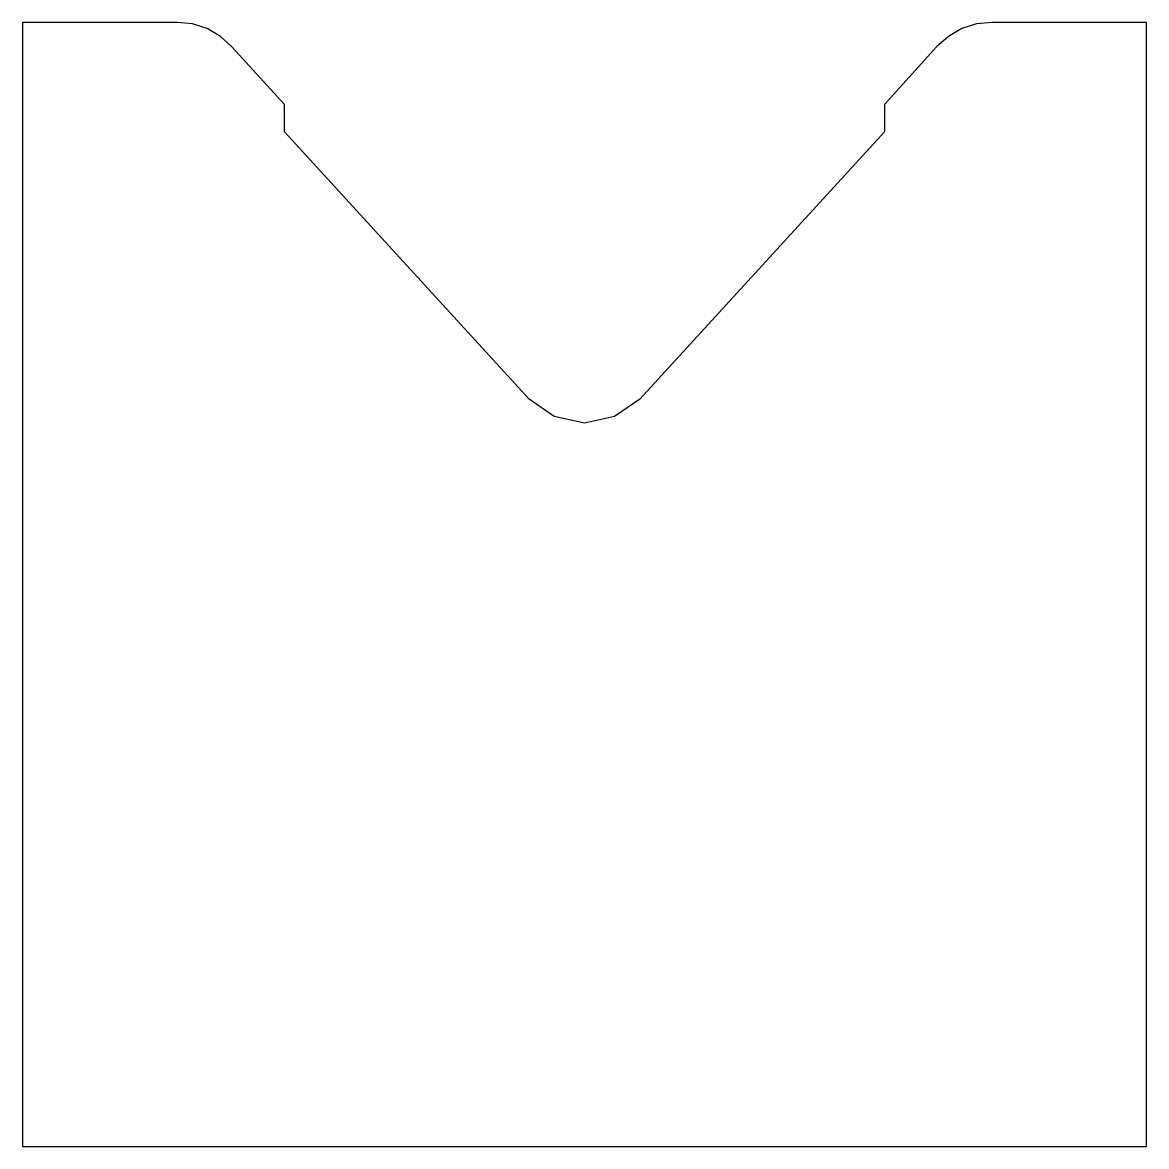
# Model space of a CAD drawing. Extents: x -30 to 30, y -38.6 to 21.4.
import ezdxf

# ---------------------------------------------------------------- set-up
doc = ezdxf.new("R2010")
doc.units = 0

msp = doc.modelspace()

# ---------------------------------------------------------------- linework, layer by layer
at = {"color": 7, "linetype": 'CONTINUOUS'}
for p, q in [((-21.77, 21.39), (-30.02, 21.39)), ((-30.02, 21.39), (-30.02, -38.61)), ((-20.95, 21.31), (-21.77, 21.39)), ((-20.17, 21.06), (-20.95, 21.31)), ((-19.46, 20.65), (-20.17, 21.06)), ((20.12, 21.06), (19.41, 20.65)), ((20.9, 21.31), (20.12, 21.06)), ((21.74, 21.39), (20.9, 21.31)), ((29.97, 21.39), (21.74, 21.39)), ((29.97, -38.61), (29.97, 21.39)), ((-18.85, 20.09), (-19.46, 20.65)), ((19.41, 20.65), (18.77, 20.09)), ((-16.03, 17.02), (-18.85, 20.09)), ((18.77, 20.09), (15.98, 17.02)), ((-16.03, 15.55), (-16.03, 17.02)), ((15.98, 17.02), (15.98, 15.55)), ((-2.97, 1.29), (-16.03, 15.55)), ((15.98, 15.55), (2.92, 1.29)), ((-1.65, 0.36), (-2.97, 1.29)), ((2.92, 1.29), (1.58, 0.36)), ((-0.03, 0), (-1.65, 0.36)), ((1.58, 0.36), (-0.03, 0)), ((-30.02, -38.61), (29.97, -38.61))]:
    msp.add_line(p, q, dxfattribs=at)

doc.saveas('drawing.dxf')
